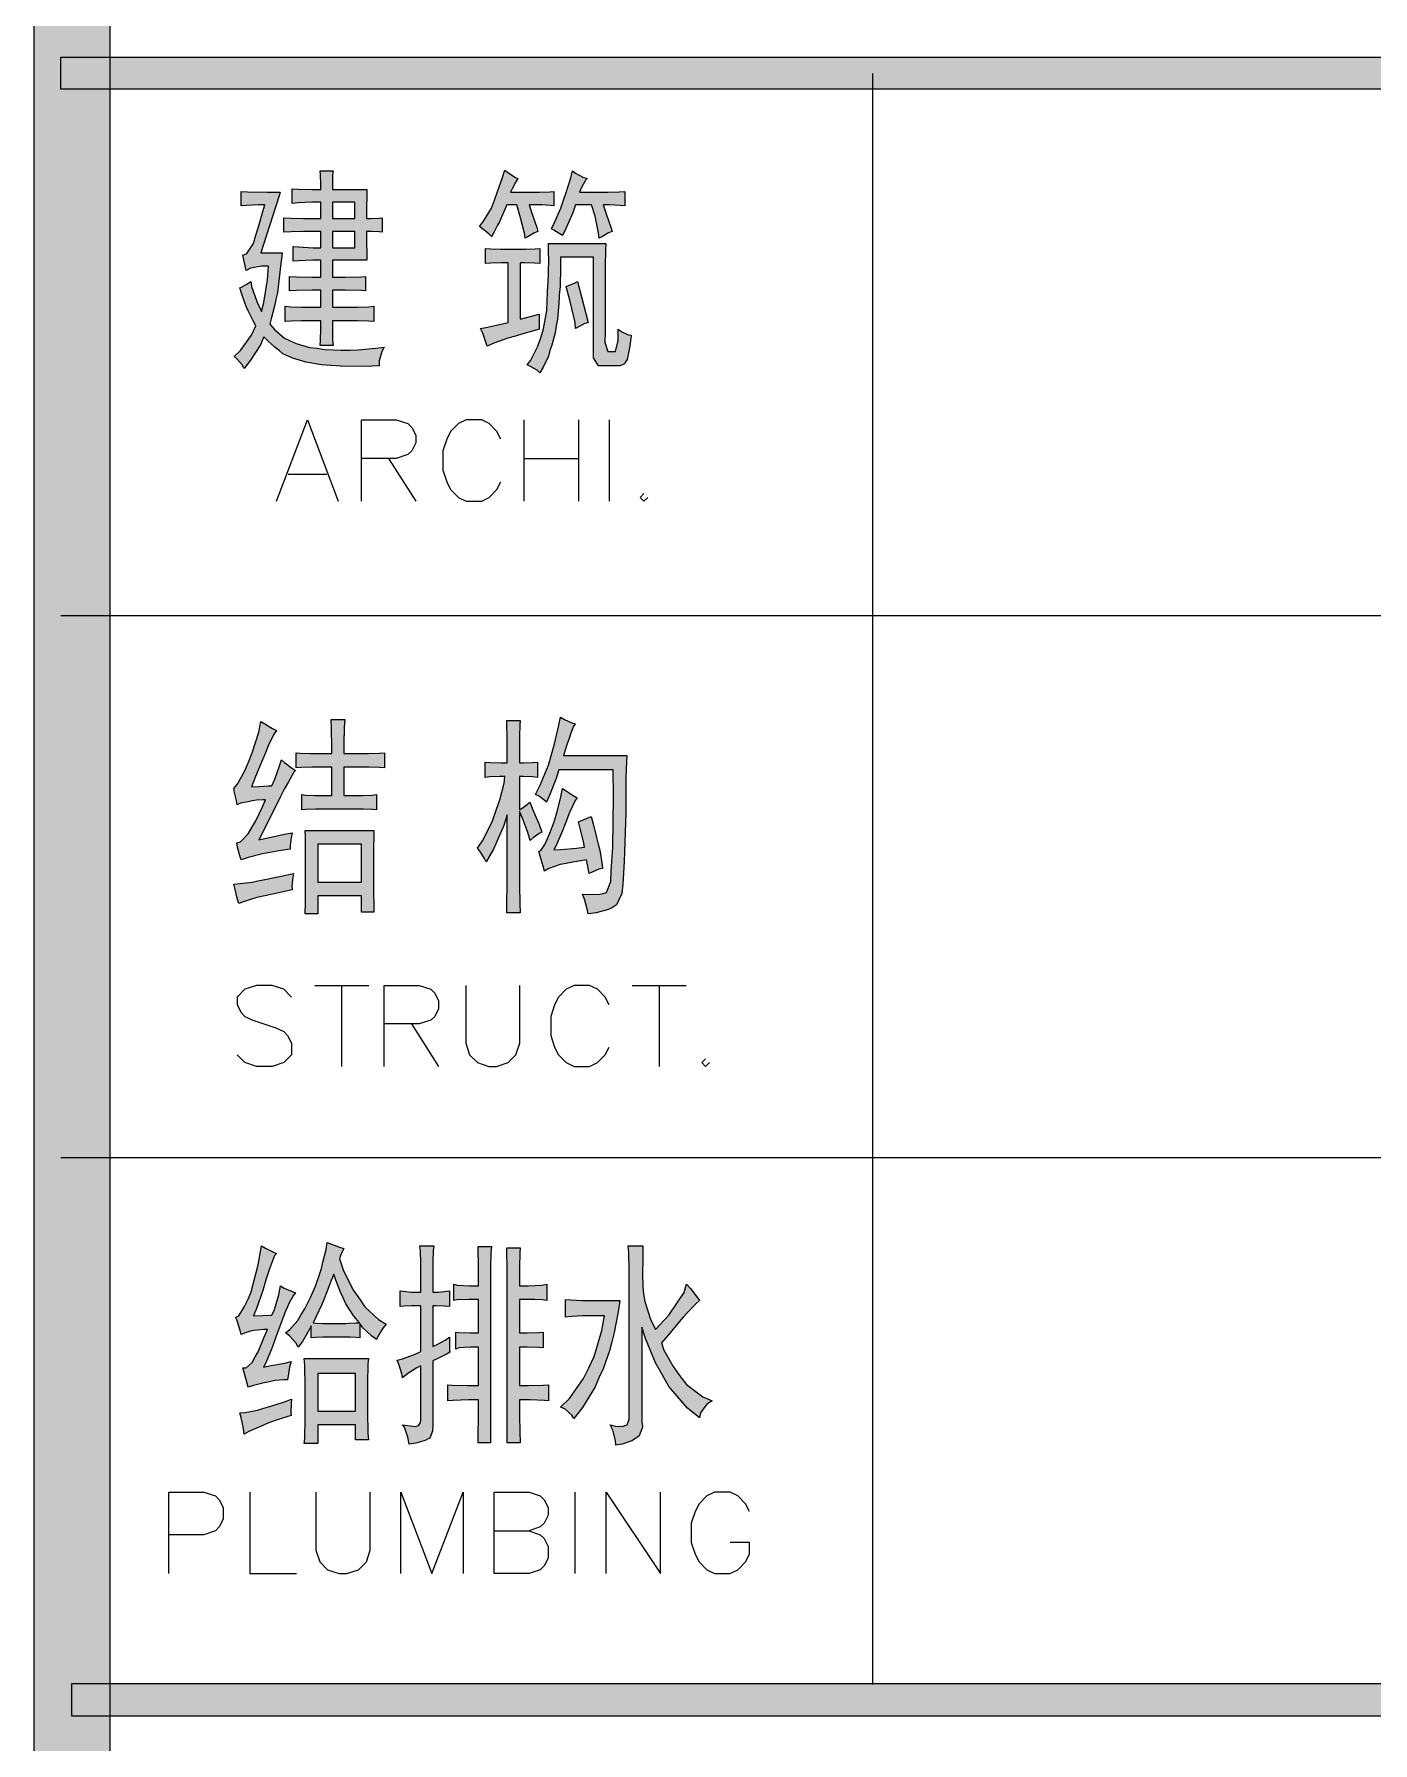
# Model space of a CAD drawing. Header units: millimetres. Extents: x -4415 to 173792, y -78716 to 47289.
# Drawn here: x 160225 to 163927, y 16447 to 21171 of the extents above; entities that cross this region are included whole.
import ezdxf

# ---------------------------------------------------------------- set-up
doc = ezdxf.new("R2010")
doc.units = ezdxf.units.MM

msp = doc.modelspace()

# ---------------------------------------------------------------- hatches: boundary and pattern name
h = msp.add_hatch(color=0)
h.dxf.hatch_style = 2
h.paths.add_polyline_path([(160434.1, -75715.9), (160224.8, -75715.9), (160224.8, 44288.1), (160434.1, 44288.1)])
h = msp.add_hatch(color=0)
h.dxf.hatch_style = 2
h.paths.add_polyline_path([(160298.9, 21019), (160298.9, 21108.1), (170791.2, 21108.1), (170791.2, 21019)])
h = msp.add_hatch(color=0)
h.paths.add_polyline_path([(161018.1, 20742), (161018.1, 20757), (161017, 20782.8), (161016, 20793.5), (161051.4, 20793.5), (161050.3, 20782.8), (161050.3, 20757), (161050.3, 20742), (161144.8, 20742), (161144.8, 20727), (161143.7, 20687.3), (161143.7, 20661.5), (161155.5, 20661.5), (161178.1, 20662.6), (161187.7, 20663.6), (161187.7, 20623.9), (161179.1, 20625), (161156.6, 20626.1), (161143.7, 20626.1), (161143.7, 20600.3), (161144.8, 20560.6), (161144.8, 20546.6), (161050.3, 20546.6), (161050.3, 20499.4), (161084.7, 20499.4), (161129.8, 20500.5), (161141.6, 20501.6), (161141.6, 20461.8), (161130.8, 20462.9), (161084.7, 20464), (161050.3, 20464), (161050.3, 20416.7), (161102.9, 20416.7), (161119, 20416.7), (161150.2, 20417.8), (161164.1, 20418.9), (161164.1, 20377), (161150.2, 20378.1), (161119, 20379.2), (161102.9, 20379.2), (161050.3, 20379.2), (161050.3, 20358.8), (161050.3, 20324.4), (161051.4, 20310.5), (161016, 20310.5), (161017, 20324.4), (161018.1, 20358.8), (161018.1, 20379.2), (160977.3, 20379.2), (160964.4, 20379.2), (160935.5, 20378.1), (160919.4, 20377), (160919.4, 20418.9), (160934.4, 20417.8), (160964.4, 20416.7), (160979.5, 20416.7), (161018.1, 20416.7), (161018.1, 20464), (160993.4, 20464), (160950.5, 20462.9), (160931.2, 20461.8), (160931.2, 20501.6), (160950.5, 20500.5), (160994.5, 20499.4), (161018.1, 20499.4), (161018.1, 20546.6), (160995.6, 20546.6), (160955.9, 20544.5), (160940.8, 20543.4), (160940.8, 20584.2), (160955.9, 20583.1), (160995.6, 20581), (161018.1, 20581), (161018.1, 20626.1), (160985.9, 20626.1), (160969.8, 20626.1), (160935.5, 20625), (160915.1, 20623.9), (160915.1, 20663.6), (160935.5, 20662.6), (160969.8, 20661.5), (160985.9, 20661.5), (161018.1, 20661.5), (161018.1, 20706.6), (160994.5, 20706.6), (160954.8, 20705.5), (160938.7, 20703.4), (160938.7, 20744.2), (160954.8, 20743.1), (160994.5, 20742)])
h.paths.add_polyline_path([(161111.5, 20581), (161111.5, 20626.1), (161050.3, 20626.1), (161050.3, 20581)])
h.paths.add_polyline_path([(161111.5, 20661.5), (161111.5, 20706.6), (161050.3, 20706.6), (161050.3, 20661.5)])
h = msp.add_hatch(color=0)
h.dxf.hatch_style = 2
h.paths.add_polyline_path([(161562.4, 20772.1), (161557, 20763.5), (161547.4, 20745.2), (161542, 20734.5), (161604.3, 20734.5), (161622.5, 20734.5), (161651.5, 20735.6), (161662.2, 20736.6), (161662.2, 20696.9), (161653.6, 20698), (161630, 20699.1), (161615, 20699.1), (161593.5, 20699.1), (161602.1, 20673.3), (161615, 20636.8), (161618.2, 20626.1), (161608.5, 20621.8), (161591.4, 20612.1), (161582.8, 20607.8), (161581.7, 20617.5), (161569.9, 20663.6), (161560.2, 20699.1), (161532.3, 20699.1), (161527, 20686.2), (161516.2, 20663.6), (161511.9, 20652.9), (161506.6, 20643.3), (161495.8, 20622.9), (161489.4, 20612.1), (161481.9, 20619.6), (161464.7, 20633.6), (161456.1, 20640), (161467.9, 20654), (161489.4, 20690.5), (161498, 20712), (161505.5, 20733.4), (161520.5, 20775.3), (161527, 20795.7), (161537.7, 20787.1), (161555.9, 20775.3)])
h = msp.add_hatch(color=0)
h.dxf.hatch_style = 2
h.paths.add_polyline_path([(161685.8, 20614.3), (161677.2, 20620.7), (161662.2, 20629.3), (161655.8, 20633.6), (161664.4, 20650.8), (161681.5, 20690.5), (161689.1, 20712), (161696.6, 20733.4), (161709.5, 20774.2), (161713.7, 20793.5), (161722.3, 20787.1), (161742.7, 20776.4), (161754.5, 20772.1), (161750.2, 20768.9), (161739.5, 20749.5), (161733.1, 20734.5), (161796.4, 20734.5), (161811.4, 20734.5), (161842.6, 20735.6), (161858.7, 20736.6), (161858.7, 20696.9), (161845.8, 20698), (161815.7, 20699.1), (161798.6, 20699.1), (161807.1, 20674.4), (161820, 20637.9), (161823.2, 20626.1), (161813.6, 20621.8), (161796.4, 20612.1), (161787.8, 20607.8), (161785.7, 20621.8), (161776, 20667.9), (161766.3, 20699.1), (161722.3, 20699.1), (161714.8, 20677.6), (161696.6, 20635.7)])
h = msp.add_hatch(color=0)
h.dxf.hatch_style = 2
h.paths.add_polyline_path([(160905.4, 20734.5), (160902.2, 20724.8), (160875.3, 20641.1), (160851.7, 20567), (160910.8, 20567), (160905.4, 20521.9), (160897.9, 20456.5), (160893.6, 20438.2), (160889.3, 20418.9), (160880.7, 20384.5), (160876.4, 20369.5), (160889.3, 20354.5), (160917.2, 20330.9), (160933.3, 20323.4), (160949.4, 20315.8), (160985.9, 20305.1), (161007.4, 20303), (161028.9, 20299.7), (161073.9, 20297.6), (161097.6, 20297.6), (161121.2, 20298.7), (161169.5, 20303), (161193.1, 20306.2), (161186.7, 20294.4), (161179.1, 20268.6), (161179.1, 20254.6), (161138.4, 20252.5), (161071.8, 20253.6), (161045, 20255.7), (161019.2, 20256.8), (160976.3, 20264.3), (160959.1, 20269.7), (160941.9, 20275), (160912.9, 20287.9), (160902.2, 20296.5), (160891.5, 20305.1), (160871.1, 20323.4), (160860.3, 20334.1), (160850.7, 20312.6), (160822.7, 20269.7), (160805.6, 20247.1), (160800.2, 20256.8), (160786.2, 20272.9), (160777.7, 20280.4), (160795.9, 20296.5), (160826, 20339.5), (160837.8, 20365.2), (160830.3, 20379.2), (160817.4, 20404.9), (160812, 20416.7), (160807.7, 20428.6), (160798.1, 20455.4), (160793.8, 20470.4), (160798.1, 20471.5), (160813.1, 20480.1), (160823.8, 20487.6), (160826, 20473.6), (160841, 20431.8), (160853.9, 20404.9), (160860.3, 20429.6), (160870, 20491.9), (160873.2, 20529.5), (160853.9, 20529.5), (160822.7, 20524.1), (160810.9, 20517.7), (160802.4, 20560.6), (160813.1, 20564.9), (160831.3, 20592.8), (160837.8, 20615.3), (160845.3, 20639), (160857.1, 20680.8), (160862.5, 20699.1), (160845.3, 20699.1), (160812, 20698), (160797, 20696.9), (160797, 20736.6), (160815.2, 20735.6), (160868.9, 20734.5)])
h = msp.add_hatch(color=0)
h.dxf.hatch_style = 2
h.paths.add_polyline_path([(161572, 20576.7), (161584.9, 20576.7), (161610.7, 20577.8), (161623.6, 20578.8), (161623.6, 20537), (161608.5, 20538.1), (161581.7, 20539.1), (161568.8, 20539.1), (161568.8, 20383.5), (161621.4, 20397.4), (161621.4, 20383.5), (161621.4, 20362), (161621.4, 20355.6), (161609.6, 20352.3), (161576.3, 20342.7), (161555.9, 20336.2), (161534.5, 20330.9), (161495.8, 20316.9), (161477.6, 20308.3), (161474.4, 20320.1), (161465.8, 20344.8), (161459.3, 20357.7), (161474.4, 20359.9), (161511.9, 20368.4), (161535.5, 20373.8), (161535.5, 20539.1), (161518.4, 20539.1), (161487.2, 20538.1), (161473.3, 20537), (161473.3, 20578.8), (161487.2, 20577.8), (161515.2, 20576.7), (161528, 20576.7)])
h = msp.add_hatch(color=0)
h.dxf.hatch_style = 2
h.paths.add_polyline_path([(161806.1, 20592.8), (161805, 20572.4), (161803.9, 20530.5), (161803.9, 20511.2), (161803.9, 20345.9), (161802.8, 20320.1), (161811.4, 20294.4), (161820, 20294.4), (161826.5, 20294.4), (161832.9, 20294.4), (161840.4, 20324.4), (161840.4, 20355.6), (161850.1, 20348), (161867.3, 20340.5), (161875.8, 20339.5), (161872.6, 20308.3), (161865.1, 20271.8), (161860.8, 20266.5), (161857.6, 20260), (161845.8, 20254.6), (161837.2, 20254.6), (161800.7, 20254.6), (161785.7, 20254.6), (161771.7, 20276.1), (161771.7, 20298.7), (161771.7, 20555.2), (161680.5, 20555.2), (161680.5, 20526.2), (161679.4, 20473.6), (161677.2, 20450), (161676.2, 20426.4), (161671.9, 20383.5), (161668.7, 20365.2), (161665.4, 20345.9), (161656.9, 20311.5), (161651.5, 20296.5), (161647.2, 20281.5), (161632.2, 20250.4), (161623.6, 20235.3), (161616.1, 20242.8), (161597.8, 20252.5), (161588.1, 20256.8), (161598.9, 20269.7), (161617.1, 20307.2), (161625.7, 20331.9), (161633.2, 20356.6), (161642.9, 20407.1), (161644, 20432.8), (161645, 20458.6), (161647.2, 20503.7), (161647.2, 20521.9), (161648.3, 20540.2), (161647.2, 20575.6), (161647.2, 20592.8)])
h = msp.add_hatch(color=0)
h.dxf.hatch_style = 2
h.paths.add_polyline_path([(161756.7, 20373.8), (161746, 20370.6), (161729.9, 20362), (161722.3, 20357.7), (161721.3, 20373.8), (161707.3, 20431.8), (161696.6, 20473.6), (161703, 20476.9), (161719.1, 20483.3), (161727.7, 20487.6)])
h = msp.add_hatch(color=0)
h.dxf.hatch_style = 2
h.paths.add_polyline_path([(161048.2, 19182.2), (161048.2, 19201.5), (161047.1, 19248.8), (161046, 19276.7), (161083.6, 19276.7), (161082.5, 19255.2), (161081.5, 19208), (161081.5, 19182.2), (161133, 19182.2), (161149.1, 19182.2), (161180.2, 19183.3), (161194.2, 19184.4), (161194.2, 19142.5), (161180.2, 19143.6), (161150.2, 19144.7), (161134.1, 19144.7), (161081.5, 19144.7), (161081.5, 19066.3), (161122.3, 19066.3), (161134.1, 19066.3), (161158.8, 19067.4), (161171.6, 19069.5), (161171.6, 19026.6), (161160.9, 19027.6), (161135.1, 19028.7), (161120.1, 19028.7), (161018.1, 19028.7), (161003.1, 19028.7), (160976.3, 19027.6), (160965.5, 19026.6), (160965.5, 19069.5), (160976.3, 19067.4), (161000.9, 19066.3), (161014.9, 19066.3), (161048.2, 19066.3), (161048.2, 19144.7), (161009.5, 19144.7), (160993.4, 19144.7), (160963.4, 19143.6), (160949.4, 19142.5), (160949.4, 19184.4), (160960.2, 19183.3), (160989.1, 19182.2), (161005.2, 19182.2)])
h = msp.add_hatch(color=0)
h.dxf.hatch_style = 2
h.paths.add_polyline_path([(161721.3, 19264.9), (161715.9, 19256.3), (161708.4, 19235.9), (161704.1, 19224.1), (161699.8, 19212.3), (161692.3, 19188.7), (161689.1, 19176.9), (161864, 19176.9), (161863, 19159.7), (161860.8, 19115.7), (161860.8, 19089.9), (161860.8, 19018), (161856.5, 18883.8), (161853.3, 18821.5), (161850.1, 18795.8), (161835.1, 18763.6), (161824.3, 18757.1), (161813.6, 18750.7), (161779.2, 18742.1), (161756.7, 18738.9), (161754.5, 18752.8), (161747, 18779.7), (161741.7, 18793.6), (161761, 18792.5), (161788.9, 18793.6), (161798.6, 18795.8), (161808.2, 18797.9), (161820, 18829), (161821.1, 18857), (161825.4, 18923.5), (161827.5, 19063.1), (161826.5, 19137.1), (161676.2, 19137.1), (161668.7, 19113.5), (161651.5, 19069.5), (161641.8, 19048), (161634.3, 19054.5), (161619.3, 19065.2), (161611.8, 19069.5), (161624.6, 19095.3), (161647.2, 19150), (161655.8, 19180.1), (161664.4, 19209.1), (161676.2, 19260.6), (161680.5, 19283.1), (161691.2, 19276.7), (161711.6, 19267)])
h = msp.add_hatch(color=0)
h.dxf.hatch_style = 2
h.paths.add_polyline_path([(160894.7, 19245.6), (160887.2, 19233.8), (160872.1, 19203.7), (160864.6, 19184.4), (160856, 19165), (160836.7, 19118.9), (160826, 19089.9), (160845.3, 19091), (160873.2, 19093.1), (160881.8, 19093.1), (160890.4, 19111.4), (160903.3, 19147.9), (160908.6, 19165), (160917.2, 19157.5), (160936.5, 19142.5), (160947.3, 19135), (160943, 19130.7), (160927.9, 19103.9), (160916.1, 19083.5), (160905.4, 19062), (160871.1, 18992.2), (160846.4, 18943.9), (160875.3, 18950.3), (160921.5, 18960), (160938.7, 18963.2), (160935.5, 18950.3), (160933.3, 18927.8), (160933.3, 18918.1), (160925.8, 18917.1), (160896.8, 18912.8), (160876.4, 18908.5), (160856, 18905.3), (160816.3, 18894.5), (160797, 18888.1), (160793.8, 18899.9), (160787.3, 18923.5), (160785.2, 18935.3), (160795.9, 18938.5), (160816.3, 18960), (160827, 18978.3), (160837.8, 18996.5), (160856, 19035.2), (160864.6, 19054.5), (160858.2, 19054.5), (160839.9, 19053.4), (160828.1, 19051.3), (160816.3, 19049.1), (160795.9, 19044.8), (160786.2, 19040.5), (160784.1, 19052.3), (160778.7, 19074.9), (160776.6, 19085.6), (160786.2, 19096.3), (160806.6, 19132.8), (160817.4, 19158.6), (160828.1, 19184.4), (160846.4, 19241.3), (160851.7, 19271.3), (160862.5, 19264.9), (160883.9, 19252)])
h = msp.add_hatch(color=0)
h.dxf.hatch_style = 2
h.paths.add_polyline_path([(161596.7, 18941.8), (161590.3, 18964.3), (161575.3, 19004), (161566.7, 19022.3), (161566.7, 18843), (161566.7, 18818.3), (161567.8, 18767.9), (161568.8, 18742.1), (161532.3, 18742.1), (161532.3, 18768.9), (161533.4, 18819.4), (161533.4, 18843), (161533.4, 19012.6), (161523.7, 18983.6), (161494.8, 18918.1), (161475.4, 18882.7), (161470.1, 18892.4), (161458.3, 18911.7), (161450.7, 18920.3), (161466.8, 18943.9), (161492.6, 18996.5), (161502.3, 19025.5), (161513, 19054.5), (161524.8, 19100.6), (161527, 19118.9), (161511.9, 19118.9), (161485.1, 19117.8), (161472.2, 19115.7), (161472.2, 19158.6), (161485.1, 19157.5), (161516.2, 19156.5), (161533.4, 19156.5), (161533.4, 19210.1), (161533.4, 19228.4), (161532.3, 19259.5), (161532.3, 19273.5), (161568.8, 19273.5), (161567.8, 19261.7), (161566.7, 19230.5), (161566.7, 19210.1), (161566.7, 19156.5), (161578.5, 19156.5), (161603.2, 19157.5), (161617.1, 19158.6), (161617.1, 19115.7), (161603.2, 19117.8), (161578.5, 19118.9), (161566.7, 19118.9), (161566.7, 19026.6), (161574.2, 19030.9), (161588.1, 19041.6), (161595.7, 19048), (161604.3, 19026.6), (161621.4, 18985.8), (161628.9, 18965.4), (161621.4, 18961.1), (161605.3, 18949.3)])
h = msp.add_hatch(color=0)
h.dxf.hatch_style = 2
h.paths.add_polyline_path([(161752.4, 18888.1), (161742.7, 18887), (161714.8, 18881.6), (161696.6, 18878.4), (161679.4, 18875.2), (161648.3, 18864.5), (161636.5, 18857), (161632.2, 18870.9), (161624.6, 18898.8), (161620.4, 18911.7), (161625.7, 18913.9), (161637.5, 18931), (161645, 18947.1), (161651.5, 18962.2), (161663.3, 18993.3), (161667.6, 19009.4), (161671.9, 19024.4), (161681.5, 19063.1), (161685.8, 19085.6), (161696.6, 19079.2), (161715.9, 19066.3), (161726.6, 19059.8), (161721.3, 19052.3), (161705.2, 19019.1), (161695.5, 18992.2), (161684.8, 18966.5), (161668.7, 18927.8), (161662.2, 18916), (161681.5, 18917.1), (161724.5, 18920.3), (161747, 18923.5), (161743.8, 18939.6), (161735.2, 18975), (161729.9, 18993.3), (161765.3, 19008.3), (161770.6, 18987.9), (161780.3, 18950.3), (161784.6, 18932.1), (161788.9, 18914.9), (161795.3, 18880.6), (161796.4, 18864.5), (161786.7, 18862.3), (161768.5, 18854.8), (161759.9, 18850.5), (161757.8, 18860.2), (161754.5, 18879.5)])
h = msp.add_hatch(color=0)
h.paths.add_polyline_path([(161164.1, 18969.7), (161164.1, 18954.6), (161163, 18920.3), (161163, 18902), (161163, 18821.5), (161163, 18799), (161164.1, 18760.3), (161164.1, 18744.2), (161129.8, 18744.2), (161129.8, 18789.3), (161009.5, 18789.3), (161009.5, 18738.9), (160974.1, 18738.9), (160975.2, 18770), (160975.2, 18809.7), (160975.2, 18819.4), (160975.2, 18906.3), (160975.2, 18920.3), (160975.2, 18952.5), (160974.1, 18969.7)])
h.paths.add_polyline_path([(161129.8, 18826.9), (161129.8, 18932.1), (161009.5, 18932.1), (161009.5, 18826.9)])
h = msp.add_hatch(color=0)
h.dxf.hatch_style = 2
h.paths.add_polyline_path([(160941.9, 18850.5), (160939.8, 18839.8), (160937.6, 18817.2), (160938.7, 18805.4), (160921.5, 18802.2), (160883.9, 18793.6), (160862.5, 18789.3), (160841, 18784), (160805.6, 18773.2), (160790.5, 18767.9), (160786.2, 18782.9), (160779.8, 18809.7), (160776.6, 18821.5), (160794.8, 18822.6), (160828.1, 18826.9), (160843.1, 18830.1), (160858.2, 18833.3), (160907.6, 18843)])
h = msp.add_hatch(color=0)
h.dxf.hatch_style = 2
h.paths.add_polyline_path([(160894.7, 17799.6), (160889.3, 17794.2), (160875.3, 17757.7), (160865.7, 17727.6), (160857.1, 17697.6), (160839.9, 17648.2), (160831.3, 17627.8), (160881.8, 17629.9), (160889.3, 17645), (160901.1, 17685.8), (160906.5, 17710.5), (160916.1, 17704), (160936.5, 17695.4), (160947.3, 17691.1), (160941.9, 17684.7), (160931.2, 17665.4), (160925.8, 17652.5), (160920.4, 17640.7), (160904.3, 17598.8), (160893.6, 17568.8), (160882.9, 17539.8), (160865.7, 17497.9), (160859.2, 17486.1), (160880.7, 17490.4), (160918.3, 17496.8), (160935.5, 17501.1), (160931.2, 17486.1), (160926.9, 17461.4), (160925.8, 17450.7), (160915.1, 17450.7), (160890.4, 17448.5), (160875.3, 17445.3), (160861.4, 17442.1), (160831.3, 17434.6), (160816.3, 17430.3), (160813.1, 17444.2), (160805.6, 17471.1), (160802.4, 17484), (160810.9, 17484), (160828.1, 17499), (160835.6, 17514), (160844.2, 17528), (160860.3, 17566.6), (160870, 17590.2), (160860.3, 17590.2), (160842.1, 17588.1), (160832.4, 17587), (160822.7, 17584.9), (160805.6, 17579.5), (160797, 17576.3), (160794.8, 17587), (160787.3, 17610.6), (160783, 17623.5), (160790.5, 17627.8), (160806.6, 17653.6), (160816.3, 17674), (160824.9, 17694.4), (160844.2, 17768.4), (160853.9, 17821), (160864.6, 17814.6), (160885, 17804.9)])
h = msp.add_hatch(color=0)
h.paths.add_polyline_path([(161081.5, 17813.5), (161078.2, 17808.1), (161071.8, 17794.2), (161069.7, 17785.6), (161080.4, 17752.3), (161108.3, 17697.6), (161124.4, 17675), (161139.4, 17652.5), (161177, 17617.1), (161198.5, 17604.2), (161189.9, 17594.5), (161177, 17574.1), (161171.6, 17562.3), (161157.7, 17572), (161134.1, 17594.5), (161125.5, 17606.3), (161125.5, 17566.6), (161115.8, 17567.7), (161098.6, 17568.8), (161090, 17568.8), (161034.2, 17568.8), (161023.5, 17568.8), (161002, 17567.7), (160991.3, 17566.6), (160991.3, 17599.9), (160984.8, 17587), (160966.6, 17557), (160954.8, 17540.8), (160948.3, 17552.7), (160931.2, 17572), (160920.4, 17580.6), (160932.2, 17590.2), (160953.7, 17614.9), (160963.4, 17631), (160973, 17647.1), (160989.1, 17678.3), (160995.6, 17693.3), (161003.1, 17709.4), (161013.8, 17741.6), (161019.2, 17758.8), (161023.5, 17775.9), (161032.1, 17811.4), (161035.3, 17830.7), (161047.1, 17825.3), (161069.7, 17817.8)])
h.paths.add_polyline_path([(161124.4, 17608.5), (161109.4, 17626.7), (161086.8, 17661.1), (161079.3, 17677.2), (161071.8, 17693.3), (161058.9, 17726.6), (161053.5, 17742.7), (161046, 17725.5), (161033.2, 17691.1), (161026.7, 17675), (161020.3, 17658.9), (161005.2, 17625.7), (160996.7, 17608.5), (161005.2, 17607.4), (161023.5, 17606.3), (161034.2, 17606.3), (161086.8, 17606.3), (161095.4, 17607.4), (161114.7, 17608.5)])
h = msp.add_hatch(color=0)
h.dxf.hatch_style = 2
h.paths.add_polyline_path([(161228.5, 17505.4), (161243.6, 17508.6), (161276.8, 17520.5), (161294, 17529), (161294, 17655.7), (161279, 17655.7), (161268.2, 17655.7), (161247.9, 17654.6), (161237.1, 17653.6), (161237.1, 17696.5), (161245.7, 17695.4), (161267.2, 17693.3), (161279, 17693.3), (161294, 17693.3), (161294, 17757.7), (161294, 17773.8), (161292.9, 17806), (161291.9, 17821), (161330.5, 17821), (161328.4, 17808.1), (161327.3, 17775.9), (161327.3, 17757.7), (161327.3, 17693.3), (161343.4, 17693.3), (161365.9, 17695.4), (161373.4, 17696.5), (161373.4, 17653.6), (161358.4, 17654.6), (161335.9, 17655.7), (161327.3, 17655.7), (161327.3, 17543), (161338, 17547.3), (161361.6, 17560.2), (161373.4, 17568.8), (161373.4, 17554.8), (161373.4, 17533.3), (161374.5, 17526.9), (161367, 17522.6), (161343.4, 17510.8), (161327.3, 17503.3), (161327.3, 17324), (161326.2, 17309), (161318.7, 17289.7), (161312.3, 17286.4), (161305.8, 17283.2), (161280.1, 17275.7), (161261.8, 17272.5), (161258.6, 17291.8), (161248.9, 17319.7), (161243.6, 17326.1), (161258.6, 17324), (161279, 17321.9), (161283.3, 17322.9), (161287.6, 17324), (161292.9, 17332.6), (161294, 17340.1), (161294, 17489.3), (161283.3, 17484), (161258.6, 17467.9), (161243.6, 17456), (161241.4, 17466.8), (161233.9, 17491.5)])
h = msp.add_hatch(color=0)
h.dxf.hatch_style = 2
h.paths.add_polyline_path([(161454, 17742.7), (161454, 17770.6), (161452.9, 17808.1), (161452.9, 17818.9), (161489.4, 17818.9), (161488.3, 17801.7), (161487.2, 17759.8), (161487.2, 17734.1), (161487.2, 17276.8), (161452.9, 17276.8), (161452.9, 17302.5), (161454, 17344.4), (161454, 17359.4), (161454, 17394.9), (161426.1, 17394.9), (161383.1, 17393.8), (161369.2, 17392.7), (161369.2, 17436.7), (161381, 17435.6), (161422.8, 17434.6), (161454, 17434.6), (161454, 17540.8), (161431.4, 17540.8), (161399.2, 17538.7), (161390.6, 17535.5), (161390.6, 17582.7), (161398.1, 17581.6), (161430.3, 17580.6), (161454, 17580.6), (161454, 17672.9), (161428.2, 17672.9), (161393.8, 17671.8), (161385.3, 17669.7), (161385.3, 17714.8), (161394.9, 17712.6), (161429.3, 17710.5), (161454, 17710.5)])
h = msp.add_hatch(color=0)
h.dxf.hatch_style = 2
h.paths.add_polyline_path([(161568.8, 17815.7), (161567.8, 17800.6), (161566.7, 17762), (161566.7, 17738.4), (161566.7, 17710.5), (161591.4, 17710.5), (161628.9, 17712.6), (161642.9, 17714.8), (161642.9, 17669.7), (161630, 17671.8), (161609.6, 17672.9), (161602.1, 17672.9), (161566.7, 17672.9), (161566.7, 17580.6), (161588.1, 17580.6), (161621.4, 17581.6), (161632.2, 17582.7), (161632.2, 17538.7), (161621.4, 17539.8), (161588.1, 17540.8), (161566.7, 17540.8), (161566.7, 17434.6), (161592.4, 17434.6), (161632.2, 17435.6), (161647.2, 17436.7), (161647.2, 17392.7), (161636.5, 17393.8), (161596.7, 17394.9), (161566.7, 17394.9), (161566.7, 17359.4), (161566.7, 17349.8), (161567.8, 17309), (161568.8, 17276.8), (161533.4, 17276.8), (161533.4, 17738.4), (161533.4, 17764.1), (161532.3, 17802.8), (161532.3, 17815.7)])
h = msp.add_hatch(color=0)
h.dxf.hatch_style = 2
h.paths.add_polyline_path([(161908.1, 17821), (161908.1, 17802.8), (161908.1, 17771.7), (161907, 17757.7), (161907, 17742.7), (161908.1, 17708.3), (161910.2, 17687.9), (161913.4, 17667.5), (161929.5, 17618.1), (161943.5, 17590.2), (161980, 17629.9), (162022.9, 17692.2), (162029.4, 17714.8), (162040.1, 17702.9), (162057.3, 17680.4), (162064.8, 17669.7), (162054, 17660), (162031.5, 17636.4), (162019.7, 17623.5), (162009, 17610.6), (161978.9, 17575.2), (161959.6, 17552.7), (161966, 17532.3), (161991.8, 17487.2), (162010, 17462.5), (162029.4, 17437.8), (162074.4, 17403.4), (162100.2, 17392.7), (162085.2, 17383), (162068, 17359.4), (162064.8, 17345.5), (162031.5, 17372.3), (161980, 17432.4), (161961.7, 17465.7), (161943.5, 17497.9), (161915.6, 17564.5), (161905.9, 17596.7), (161905.9, 17335.8), (161907, 17319.7), (161898.4, 17296.1), (161887.7, 17288.6), (161878, 17282.1), (161851.2, 17272.5), (161834, 17270.3), (161832.9, 17283.2), (161825.4, 17311.1), (161817.9, 17326.1), (161831.8, 17322.9), (161852.2, 17321.9), (161858.7, 17324), (161865.1, 17326.1), (161870.5, 17342.3), (161870.5, 17355.1), (161870.5, 17726.6), (161870.5, 17756.6), (161869.4, 17802.8), (161867.3, 17821)])
h = msp.add_hatch(color=0)
h.dxf.hatch_style = 2
h.paths.add_polyline_path([(161844.7, 17669.7), (161840.4, 17638.5), (161828.6, 17581.6), (161822.2, 17555.9), (161815.7, 17531.2), (161798.6, 17480.7), (161786.7, 17456), (161776, 17431.4), (161741.7, 17374.5), (161717, 17343.3), (161711.6, 17353), (161692.3, 17370.2), (161680.5, 17375.5), (161705.2, 17399.1), (161743.8, 17453.9), (161758.8, 17484), (161773.9, 17515.1), (161795.3, 17587), (161801.8, 17627.8), (161754.5, 17627.8), (161741.7, 17627.8), (161711.6, 17625.7), (161694.4, 17623.5), (161694.4, 17672.9), (161710.5, 17671.8), (161739.5, 17669.7), (161752.4, 17669.7)])
h = msp.add_hatch(color=0)
h.paths.add_polyline_path([(161113.7, 17284.3), (161113.7, 17326.1), (161009.5, 17326.1), (161009.5, 17274.6), (160972, 17274.6), (160973, 17288.6), (160974.1, 17345.5), (160974.1, 17387.3), (160974.1, 17430.3), (160973, 17491.5), (160972, 17509.7), (161149.1, 17509.7), (161148, 17494.7), (161146.9, 17441), (161146.9, 17401.3), (161146.9, 17362.6), (161148, 17303.6), (161149.1, 17284.3)])
h.paths.add_polyline_path([(161113.7, 17363.7), (161113.7, 17467.9), (161009.5, 17467.9), (161009.5, 17363.7)])
h = msp.add_hatch(color=0)
h.dxf.hatch_style = 2
h.paths.add_polyline_path([(160793.8, 17359.4), (160808.8, 17360.5), (160842.1, 17366.9), (160860.3, 17372.3), (160879.6, 17377.7), (160917.2, 17389.5), (160936.5, 17397), (160935.5, 17385.2), (160934.4, 17362.6), (160935.5, 17351.9), (160923.7, 17348.7), (160891.5, 17338), (160871.1, 17330.4), (160850.7, 17321.9), (160818.5, 17307.9), (160805.6, 17300.4), (160803.4, 17316.5), (160797, 17346.5)])
h = msp.add_hatch(color=0)
h.dxf.hatch_style = 2
h.paths.add_polyline_path([(160328.9, 16521), (160328.9, 16611.2), (170791.2, 16611.2), (170791.2, 16521)])

# ---------------------------------------------------------------- linework, layer by layer
at = {"color": 0, "lineweight": 0}
for points in [[(160434.1, -75715.9), (160224.8, -75715.9), (160224.8, 44288.1), (160434.1, 44288.1)], [(160298.9, 21019), (160298.9, 21108.1), (170791.2, 21108.1), (170791.2, 21019)], [(161018.1, 20742), (161018.1, 20757), (161017, 20782.8), (161016, 20793.5), (161051.4, 20793.5), (161050.3, 20782.8), (161050.3, 20757), (161050.3, 20742), (161144.8, 20742), (161144.8, 20727), (161143.7, 20687.3), (161143.7, 20661.5), (161155.5, 20661.5), (161178.1, 20662.6), (161187.7, 20663.6), (161187.7, 20623.9), (161179.1, 20625), (161156.6, 20626.1), (161143.7, 20626.1), (161143.7, 20600.3), (161144.8, 20560.6), (161144.8, 20546.6), (161050.3, 20546.6), (161050.3, 20499.4), (161084.7, 20499.4), (161129.8, 20500.5), (161141.6, 20501.6), (161141.6, 20461.8), (161130.8, 20462.9), (161084.7, 20464), (161050.3, 20464), (161050.3, 20416.7), (161102.9, 20416.7), (161119, 20416.7), (161150.2, 20417.8), (161164.1, 20418.9), (161164.1, 20377), (161150.2, 20378.1), (161119, 20379.2), (161102.9, 20379.2), (161050.3, 20379.2), (161050.3, 20358.8), (161050.3, 20324.4), (161051.4, 20310.5), (161016, 20310.5), (161017, 20324.4), (161018.1, 20358.8), (161018.1, 20379.2), (160977.3, 20379.2), (160964.4, 20379.2), (160935.5, 20378.1), (160919.4, 20377), (160919.4, 20418.9), (160934.4, 20417.8), (160964.4, 20416.7), (160979.5, 20416.7), (161018.1, 20416.7), (161018.1, 20464), (160993.4, 20464), (160950.5, 20462.9), (160931.2, 20461.8), (160931.2, 20501.6), (160950.5, 20500.5), (160994.5, 20499.4), (161018.1, 20499.4), (161018.1, 20546.6), (160995.6, 20546.6), (160955.9, 20544.5), (160940.8, 20543.4), (160940.8, 20584.2), (160955.9, 20583.1), (160995.6, 20581), (161018.1, 20581), (161018.1, 20626.1), (160985.9, 20626.1), (160969.8, 20626.1), (160935.5, 20625), (160915.1, 20623.9), (160915.1, 20663.6), (160935.5, 20662.6), (160969.8, 20661.5), (160985.9, 20661.5), (161018.1, 20661.5), (161018.1, 20706.6), (160994.5, 20706.6), (160954.8, 20705.5), (160938.7, 20703.4), (160938.7, 20744.2), (160954.8, 20743.1), (160994.5, 20742)], [(161562.4, 20772.1), (161557, 20763.5), (161547.4, 20745.2), (161542, 20734.5), (161604.3, 20734.5), (161622.5, 20734.5), (161651.5, 20735.6), (161662.2, 20736.6), (161662.2, 20696.9), (161653.6, 20698), (161630, 20699.1), (161615, 20699.1), (161593.5, 20699.1), (161602.1, 20673.3), (161615, 20636.8), (161618.2, 20626.1), (161608.5, 20621.8), (161591.4, 20612.1), (161582.8, 20607.8), (161581.7, 20617.5), (161569.9, 20663.6), (161560.2, 20699.1), (161532.3, 20699.1), (161527, 20686.2), (161516.2, 20663.6), (161511.9, 20652.9), (161506.6, 20643.3), (161495.8, 20622.9), (161489.4, 20612.1), (161481.9, 20619.6), (161464.7, 20633.6), (161456.1, 20640), (161467.9, 20654), (161489.4, 20690.5), (161498, 20712), (161505.5, 20733.4), (161520.5, 20775.3), (161527, 20795.7), (161537.7, 20787.1), (161555.9, 20775.3)], [(161685.8, 20614.3), (161677.2, 20620.7), (161662.2, 20629.3), (161655.8, 20633.6), (161664.4, 20650.8), (161681.5, 20690.5), (161689.1, 20712), (161696.6, 20733.4), (161709.5, 20774.2), (161713.7, 20793.5), (161722.3, 20787.1), (161742.7, 20776.4), (161754.5, 20772.1), (161750.2, 20768.9), (161739.5, 20749.5), (161733.1, 20734.5), (161796.4, 20734.5), (161811.4, 20734.5), (161842.6, 20735.6), (161858.7, 20736.6), (161858.7, 20696.9), (161845.8, 20698), (161815.7, 20699.1), (161798.6, 20699.1), (161807.1, 20674.4), (161820, 20637.9), (161823.2, 20626.1), (161813.6, 20621.8), (161796.4, 20612.1), (161787.8, 20607.8), (161785.7, 20621.8), (161776, 20667.9), (161766.3, 20699.1), (161722.3, 20699.1), (161714.8, 20677.6), (161696.6, 20635.7)], [(160905.4, 20734.5), (160902.2, 20724.8), (160875.3, 20641.1), (160851.7, 20567), (160910.8, 20567), (160905.4, 20521.9), (160897.9, 20456.5), (160893.6, 20438.2), (160889.3, 20418.9), (160880.7, 20384.5), (160876.4, 20369.5), (160889.3, 20354.5), (160917.2, 20330.9), (160933.3, 20323.4), (160949.4, 20315.8), (160985.9, 20305.1), (161007.4, 20303), (161028.9, 20299.7), (161073.9, 20297.6), (161097.6, 20297.6), (161121.2, 20298.7), (161169.5, 20303), (161193.1, 20306.2), (161186.7, 20294.4), (161179.1, 20268.6), (161179.1, 20254.6), (161138.4, 20252.5), (161071.8, 20253.6), (161045, 20255.7), (161019.2, 20256.8), (160976.3, 20264.3), (160959.1, 20269.7), (160941.9, 20275), (160912.9, 20287.9), (160902.2, 20296.5), (160891.5, 20305.1), (160871.1, 20323.4), (160860.3, 20334.1), (160850.7, 20312.6), (160822.7, 20269.7), (160805.6, 20247.1), (160800.2, 20256.8), (160786.2, 20272.9), (160777.7, 20280.4), (160795.9, 20296.5), (160826, 20339.5), (160837.8, 20365.2), (160830.3, 20379.2), (160817.4, 20404.9), (160812, 20416.7), (160807.7, 20428.6), (160798.1, 20455.4), (160793.8, 20470.4), (160798.1, 20471.5), (160813.1, 20480.1), (160823.8, 20487.6), (160826, 20473.6), (160841, 20431.8), (160853.9, 20404.9), (160860.3, 20429.6), (160870, 20491.9), (160873.2, 20529.5), (160853.9, 20529.5), (160822.7, 20524.1), (160810.9, 20517.7), (160802.4, 20560.6), (160813.1, 20564.9), (160831.3, 20592.8), (160837.8, 20615.3), (160845.3, 20639), (160857.1, 20680.8), (160862.5, 20699.1), (160845.3, 20699.1), (160812, 20698), (160797, 20696.9), (160797, 20736.6), (160815.2, 20735.6), (160868.9, 20734.5)], [(161111.5, 20661.5), (161111.5, 20706.6), (161050.3, 20706.6), (161050.3, 20661.5)], [(161111.5, 20581), (161111.5, 20626.1), (161050.3, 20626.1), (161050.3, 20581)], [(161572, 20576.7), (161584.9, 20576.7), (161610.7, 20577.8), (161623.6, 20578.8), (161623.6, 20537), (161608.5, 20538.1), (161581.7, 20539.1), (161568.8, 20539.1), (161568.8, 20383.5), (161621.4, 20397.4), (161621.4, 20383.5), (161621.4, 20362), (161621.4, 20355.6), (161609.6, 20352.3), (161576.3, 20342.7), (161555.9, 20336.2), (161534.5, 20330.9), (161495.8, 20316.9), (161477.6, 20308.3), (161474.4, 20320.1), (161465.8, 20344.8), (161459.3, 20357.7), (161474.4, 20359.9), (161511.9, 20368.4), (161535.5, 20373.8), (161535.5, 20539.1), (161518.4, 20539.1), (161487.2, 20538.1), (161473.3, 20537), (161473.3, 20578.8), (161487.2, 20577.8), (161515.2, 20576.7), (161528, 20576.7)], [(161806.1, 20592.8), (161805, 20572.4), (161803.9, 20530.5), (161803.9, 20511.2), (161803.9, 20345.9), (161802.8, 20320.1), (161811.4, 20294.4), (161820, 20294.4), (161826.5, 20294.4), (161832.9, 20294.4), (161840.4, 20324.4), (161840.4, 20355.6), (161850.1, 20348), (161867.3, 20340.5), (161875.8, 20339.5), (161872.6, 20308.3), (161865.1, 20271.8), (161860.8, 20266.5), (161857.6, 20260), (161845.8, 20254.6), (161837.2, 20254.6), (161800.7, 20254.6), (161785.7, 20254.6), (161771.7, 20276.1), (161771.7, 20298.7), (161771.7, 20555.2), (161680.5, 20555.2), (161680.5, 20526.2), (161679.4, 20473.6), (161677.2, 20450), (161676.2, 20426.4), (161671.9, 20383.5), (161668.7, 20365.2), (161665.4, 20345.9), (161656.9, 20311.5), (161651.5, 20296.5), (161647.2, 20281.5), (161632.2, 20250.4), (161623.6, 20235.3), (161616.1, 20242.8), (161597.8, 20252.5), (161588.1, 20256.8), (161598.9, 20269.7), (161617.1, 20307.2), (161625.7, 20331.9), (161633.2, 20356.6), (161642.9, 20407.1), (161644, 20432.8), (161645, 20458.6), (161647.2, 20503.7), (161647.2, 20521.9), (161648.3, 20540.2), (161647.2, 20575.6), (161647.2, 20592.8)], [(161756.7, 20373.8), (161746, 20370.6), (161729.9, 20362), (161722.3, 20357.7), (161721.3, 20373.8), (161707.3, 20431.8), (161696.6, 20473.6), (161703, 20476.9), (161719.1, 20483.3), (161727.7, 20487.6)], [(161048.2, 19182.2), (161048.2, 19201.5), (161047.1, 19248.8), (161046, 19276.7), (161083.6, 19276.7), (161082.5, 19255.2), (161081.5, 19208), (161081.5, 19182.2), (161133, 19182.2), (161149.1, 19182.2), (161180.2, 19183.3), (161194.2, 19184.4), (161194.2, 19142.5), (161180.2, 19143.6), (161150.2, 19144.7), (161134.1, 19144.7), (161081.5, 19144.7), (161081.5, 19066.3), (161122.3, 19066.3), (161134.1, 19066.3), (161158.8, 19067.4), (161171.6, 19069.5), (161171.6, 19026.6), (161160.9, 19027.6), (161135.1, 19028.7), (161120.1, 19028.7), (161018.1, 19028.7), (161003.1, 19028.7), (160976.3, 19027.6), (160965.5, 19026.6), (160965.5, 19069.5), (160976.3, 19067.4), (161000.9, 19066.3), (161014.9, 19066.3), (161048.2, 19066.3), (161048.2, 19144.7), (161009.5, 19144.7), (160993.4, 19144.7), (160963.4, 19143.6), (160949.4, 19142.5), (160949.4, 19184.4), (160960.2, 19183.3), (160989.1, 19182.2), (161005.2, 19182.2)], [(161721.3, 19264.9), (161715.9, 19256.3), (161708.4, 19235.9), (161704.1, 19224.1), (161699.8, 19212.3), (161692.3, 19188.7), (161689.1, 19176.9), (161864, 19176.9), (161863, 19159.7), (161860.8, 19115.7), (161860.8, 19089.9), (161860.8, 19018), (161856.5, 18883.8), (161853.3, 18821.5), (161850.1, 18795.8), (161835.1, 18763.6), (161824.3, 18757.1), (161813.6, 18750.7), (161779.2, 18742.1), (161756.7, 18738.9), (161754.5, 18752.8), (161747, 18779.7), (161741.7, 18793.6), (161761, 18792.5), (161788.9, 18793.6), (161798.6, 18795.8), (161808.2, 18797.9), (161820, 18829), (161821.1, 18857), (161825.4, 18923.5), (161827.5, 19063.1), (161826.5, 19137.1), (161676.2, 19137.1), (161668.7, 19113.5), (161651.5, 19069.5), (161641.8, 19048), (161634.3, 19054.5), (161619.3, 19065.2), (161611.8, 19069.5), (161624.6, 19095.3), (161647.2, 19150), (161655.8, 19180.1), (161664.4, 19209.1), (161676.2, 19260.6), (161680.5, 19283.1), (161691.2, 19276.7), (161711.6, 19267)], [(160894.7, 19245.6), (160887.2, 19233.8), (160872.1, 19203.7), (160864.6, 19184.4), (160856, 19165), (160836.7, 19118.9), (160826, 19089.9), (160845.3, 19091), (160873.2, 19093.1), (160881.8, 19093.1), (160890.4, 19111.4), (160903.3, 19147.9), (160908.6, 19165), (160917.2, 19157.5), (160936.5, 19142.5), (160947.3, 19135), (160943, 19130.7), (160927.9, 19103.9), (160916.1, 19083.5), (160905.4, 19062), (160871.1, 18992.2), (160846.4, 18943.9), (160875.3, 18950.3), (160921.5, 18960), (160938.7, 18963.2), (160935.5, 18950.3), (160933.3, 18927.8), (160933.3, 18918.1), (160925.8, 18917.1), (160896.8, 18912.8), (160876.4, 18908.5), (160856, 18905.3), (160816.3, 18894.5), (160797, 18888.1), (160793.8, 18899.9), (160787.3, 18923.5), (160785.2, 18935.3), (160795.9, 18938.5), (160816.3, 18960), (160827, 18978.3), (160837.8, 18996.5), (160856, 19035.2), (160864.6, 19054.5), (160858.2, 19054.5), (160839.9, 19053.4), (160828.1, 19051.3), (160816.3, 19049.1), (160795.9, 19044.8), (160786.2, 19040.5), (160784.1, 19052.3), (160778.7, 19074.9), (160776.6, 19085.6), (160786.2, 19096.3), (160806.6, 19132.8), (160817.4, 19158.6), (160828.1, 19184.4), (160846.4, 19241.3), (160851.7, 19271.3), (160862.5, 19264.9), (160883.9, 19252)], [(161596.7, 18941.8), (161590.3, 18964.3), (161575.3, 19004), (161566.7, 19022.3), (161566.7, 18843), (161566.7, 18818.3), (161567.8, 18767.9), (161568.8, 18742.1), (161532.3, 18742.1), (161532.3, 18768.9), (161533.4, 18819.4), (161533.4, 18843), (161533.4, 19012.6), (161523.7, 18983.6), (161494.8, 18918.1), (161475.4, 18882.7), (161470.1, 18892.4), (161458.3, 18911.7), (161450.7, 18920.3), (161466.8, 18943.9), (161492.6, 18996.5), (161502.3, 19025.5), (161513, 19054.5), (161524.8, 19100.6), (161527, 19118.9), (161511.9, 19118.9), (161485.1, 19117.8), (161472.2, 19115.7), (161472.2, 19158.6), (161485.1, 19157.5), (161516.2, 19156.5), (161533.4, 19156.5), (161533.4, 19210.1), (161533.4, 19228.4), (161532.3, 19259.5), (161532.3, 19273.5), (161568.8, 19273.5), (161567.8, 19261.7), (161566.7, 19230.5), (161566.7, 19210.1), (161566.7, 19156.5), (161578.5, 19156.5), (161603.2, 19157.5), (161617.1, 19158.6), (161617.1, 19115.7), (161603.2, 19117.8), (161578.5, 19118.9), (161566.7, 19118.9), (161566.7, 19026.6), (161574.2, 19030.9), (161588.1, 19041.6), (161595.7, 19048), (161604.3, 19026.6), (161621.4, 18985.8), (161628.9, 18965.4), (161621.4, 18961.1), (161605.3, 18949.3)], [(161752.4, 18888.1), (161742.7, 18887), (161714.8, 18881.6), (161696.6, 18878.4), (161679.4, 18875.2), (161648.3, 18864.5), (161636.5, 18857), (161632.2, 18870.9), (161624.6, 18898.8), (161620.4, 18911.7), (161625.7, 18913.9), (161637.5, 18931), (161645, 18947.1), (161651.5, 18962.2), (161663.3, 18993.3), (161667.6, 19009.4), (161671.9, 19024.4), (161681.5, 19063.1), (161685.8, 19085.6), (161696.6, 19079.2), (161715.9, 19066.3), (161726.6, 19059.8), (161721.3, 19052.3), (161705.2, 19019.1), (161695.5, 18992.2), (161684.8, 18966.5), (161668.7, 18927.8), (161662.2, 18916), (161681.5, 18917.1), (161724.5, 18920.3), (161747, 18923.5), (161743.8, 18939.6), (161735.2, 18975), (161729.9, 18993.3), (161765.3, 19008.3), (161770.6, 18987.9), (161780.3, 18950.3), (161784.6, 18932.1), (161788.9, 18914.9), (161795.3, 18880.6), (161796.4, 18864.5), (161786.7, 18862.3), (161768.5, 18854.8), (161759.9, 18850.5), (161757.8, 18860.2), (161754.5, 18879.5)], [(161164.1, 18969.7), (161164.1, 18954.6), (161163, 18920.3), (161163, 18902), (161163, 18821.5), (161163, 18799), (161164.1, 18760.3), (161164.1, 18744.2), (161129.8, 18744.2), (161129.8, 18789.3), (161009.5, 18789.3), (161009.5, 18738.9), (160974.1, 18738.9), (160975.2, 18770), (160975.2, 18809.7), (160975.2, 18819.4), (160975.2, 18906.3), (160975.2, 18920.3), (160975.2, 18952.5), (160974.1, 18969.7)], [(161129.8, 18826.9), (161129.8, 18932.1), (161009.5, 18932.1), (161009.5, 18826.9)], [(160941.9, 18850.5), (160939.8, 18839.8), (160937.6, 18817.2), (160938.7, 18805.4), (160921.5, 18802.2), (160883.9, 18793.6), (160862.5, 18789.3), (160841, 18784), (160805.6, 18773.2), (160790.5, 18767.9), (160786.2, 18782.9), (160779.8, 18809.7), (160776.6, 18821.5), (160794.8, 18822.6), (160828.1, 18826.9), (160843.1, 18830.1), (160858.2, 18833.3), (160907.6, 18843)], [(160894.7, 17799.6), (160889.3, 17794.2), (160875.3, 17757.7), (160865.7, 17727.6), (160857.1, 17697.6), (160839.9, 17648.2), (160831.3, 17627.8), (160881.8, 17629.9), (160889.3, 17645), (160901.1, 17685.8), (160906.5, 17710.5), (160916.1, 17704), (160936.5, 17695.4), (160947.3, 17691.1), (160941.9, 17684.7), (160931.2, 17665.4), (160925.8, 17652.5), (160920.4, 17640.7), (160904.3, 17598.8), (160893.6, 17568.8), (160882.9, 17539.8), (160865.7, 17497.9), (160859.2, 17486.1), (160880.7, 17490.4), (160918.3, 17496.8), (160935.5, 17501.1), (160931.2, 17486.1), (160926.9, 17461.4), (160925.8, 17450.7), (160915.1, 17450.7), (160890.4, 17448.5), (160875.3, 17445.3), (160861.4, 17442.1), (160831.3, 17434.6), (160816.3, 17430.3), (160813.1, 17444.2), (160805.6, 17471.1), (160802.4, 17484), (160810.9, 17484), (160828.1, 17499), (160835.6, 17514), (160844.2, 17528), (160860.3, 17566.6), (160870, 17590.2), (160860.3, 17590.2), (160842.1, 17588.1), (160832.4, 17587), (160822.7, 17584.9), (160805.6, 17579.5), (160797, 17576.3), (160794.8, 17587), (160787.3, 17610.6), (160783, 17623.5), (160790.5, 17627.8), (160806.6, 17653.6), (160816.3, 17674), (160824.9, 17694.4), (160844.2, 17768.4), (160853.9, 17821), (160864.6, 17814.6), (160885, 17804.9)], [(161081.5, 17813.5), (161078.2, 17808.1), (161071.8, 17794.2), (161069.7, 17785.6), (161080.4, 17752.3), (161108.3, 17697.6), (161124.4, 17675), (161139.4, 17652.5), (161177, 17617.1), (161198.5, 17604.2), (161189.9, 17594.5), (161177, 17574.1), (161171.6, 17562.3), (161157.7, 17572), (161134.1, 17594.5), (161125.5, 17606.3), (161125.5, 17566.6), (161115.8, 17567.7), (161098.6, 17568.8), (161090, 17568.8), (161034.2, 17568.8), (161023.5, 17568.8), (161002, 17567.7), (160991.3, 17566.6), (160991.3, 17599.9), (160984.8, 17587), (160966.6, 17557), (160954.8, 17540.8), (160948.3, 17552.7), (160931.2, 17572), (160920.4, 17580.6), (160932.2, 17590.2), (160953.7, 17614.9), (160963.4, 17631), (160973, 17647.1), (160989.1, 17678.3), (160995.6, 17693.3), (161003.1, 17709.4), (161013.8, 17741.6), (161019.2, 17758.8), (161023.5, 17775.9), (161032.1, 17811.4), (161035.3, 17830.7), (161047.1, 17825.3), (161069.7, 17817.8)], [(161228.5, 17505.4), (161243.6, 17508.6), (161276.8, 17520.5), (161294, 17529), (161294, 17655.7), (161279, 17655.7), (161268.2, 17655.7), (161247.9, 17654.6), (161237.1, 17653.6), (161237.1, 17696.5), (161245.7, 17695.4), (161267.2, 17693.3), (161279, 17693.3), (161294, 17693.3), (161294, 17757.7), (161294, 17773.8), (161292.9, 17806), (161291.9, 17821), (161330.5, 17821), (161328.4, 17808.1), (161327.3, 17775.9), (161327.3, 17757.7), (161327.3, 17693.3), (161343.4, 17693.3), (161365.9, 17695.4), (161373.4, 17696.5), (161373.4, 17653.6), (161358.4, 17654.6), (161335.9, 17655.7), (161327.3, 17655.7), (161327.3, 17543), (161338, 17547.3), (161361.6, 17560.2), (161373.4, 17568.8), (161373.4, 17554.8), (161373.4, 17533.3), (161374.5, 17526.9), (161367, 17522.6), (161343.4, 17510.8), (161327.3, 17503.3), (161327.3, 17324), (161326.2, 17309), (161318.7, 17289.7), (161312.3, 17286.4), (161305.8, 17283.2), (161280.1, 17275.7), (161261.8, 17272.5), (161258.6, 17291.8), (161248.9, 17319.7), (161243.6, 17326.1), (161258.6, 17324), (161279, 17321.9), (161283.3, 17322.9), (161287.6, 17324), (161292.9, 17332.6), (161294, 17340.1), (161294, 17489.3), (161283.3, 17484), (161258.6, 17467.9), (161243.6, 17456), (161241.4, 17466.8), (161233.9, 17491.5)], [(161454, 17742.7), (161454, 17770.6), (161452.9, 17808.1), (161452.9, 17818.9), (161489.4, 17818.9), (161488.3, 17801.7), (161487.2, 17759.8), (161487.2, 17734.1), (161487.2, 17276.8), (161452.9, 17276.8), (161452.9, 17302.5), (161454, 17344.4), (161454, 17359.4), (161454, 17394.9), (161426.1, 17394.9), (161383.1, 17393.8), (161369.2, 17392.7), (161369.2, 17436.7), (161381, 17435.6), (161422.8, 17434.6), (161454, 17434.6), (161454, 17540.8), (161431.4, 17540.8), (161399.2, 17538.7), (161390.6, 17535.5), (161390.6, 17582.7), (161398.1, 17581.6), (161430.3, 17580.6), (161454, 17580.6), (161454, 17672.9), (161428.2, 17672.9), (161393.8, 17671.8), (161385.3, 17669.7), (161385.3, 17714.8), (161394.9, 17712.6), (161429.3, 17710.5), (161454, 17710.5)], [(161568.8, 17815.7), (161567.8, 17800.6), (161566.7, 17762), (161566.7, 17738.4), (161566.7, 17710.5), (161591.4, 17710.5), (161628.9, 17712.6), (161642.9, 17714.8), (161642.9, 17669.7), (161630, 17671.8), (161609.6, 17672.9), (161602.1, 17672.9), (161566.7, 17672.9), (161566.7, 17580.6), (161588.1, 17580.6), (161621.4, 17581.6), (161632.2, 17582.7), (161632.2, 17538.7), (161621.4, 17539.8), (161588.1, 17540.8), (161566.7, 17540.8), (161566.7, 17434.6), (161592.4, 17434.6), (161632.2, 17435.6), (161647.2, 17436.7), (161647.2, 17392.7), (161636.5, 17393.8), (161596.7, 17394.9), (161566.7, 17394.9), (161566.7, 17359.4), (161566.7, 17349.8), (161567.8, 17309), (161568.8, 17276.8), (161533.4, 17276.8), (161533.4, 17738.4), (161533.4, 17764.1), (161532.3, 17802.8), (161532.3, 17815.7)], [(161908.1, 17821), (161908.1, 17802.8), (161908.1, 17771.7), (161907, 17757.7), (161907, 17742.7), (161908.1, 17708.3), (161910.2, 17687.9), (161913.4, 17667.5), (161929.5, 17618.1), (161943.5, 17590.2), (161980, 17629.9), (162022.9, 17692.2), (162029.4, 17714.8), (162040.1, 17702.9), (162057.3, 17680.4), (162064.8, 17669.7), (162054, 17660), (162031.5, 17636.4), (162019.7, 17623.5), (162009, 17610.6), (161978.9, 17575.2), (161959.6, 17552.7), (161966, 17532.3), (161991.8, 17487.2), (162010, 17462.5), (162029.4, 17437.8), (162074.4, 17403.4), (162100.2, 17392.7), (162085.2, 17383), (162068, 17359.4), (162064.8, 17345.5), (162031.5, 17372.3), (161980, 17432.4), (161961.7, 17465.7), (161943.5, 17497.9), (161915.6, 17564.5), (161905.9, 17596.7), (161905.9, 17335.8), (161907, 17319.7), (161898.4, 17296.1), (161887.7, 17288.6), (161878, 17282.1), (161851.2, 17272.5), (161834, 17270.3), (161832.9, 17283.2), (161825.4, 17311.1), (161817.9, 17326.1), (161831.8, 17322.9), (161852.2, 17321.9), (161858.7, 17324), (161865.1, 17326.1), (161870.5, 17342.3), (161870.5, 17355.1), (161870.5, 17726.6), (161870.5, 17756.6), (161869.4, 17802.8), (161867.3, 17821)], [(161124.4, 17608.5), (161109.4, 17626.7), (161086.8, 17661.1), (161079.3, 17677.2), (161071.8, 17693.3), (161058.9, 17726.6), (161053.5, 17742.7), (161046, 17725.5), (161033.2, 17691.1), (161026.7, 17675), (161020.3, 17658.9), (161005.2, 17625.7), (160996.7, 17608.5), (161005.2, 17607.4), (161023.5, 17606.3), (161034.2, 17606.3), (161086.8, 17606.3), (161095.4, 17607.4), (161114.7, 17608.5)], [(161844.7, 17669.7), (161840.4, 17638.5), (161828.6, 17581.6), (161822.2, 17555.9), (161815.7, 17531.2), (161798.6, 17480.7), (161786.7, 17456), (161776, 17431.4), (161741.7, 17374.5), (161717, 17343.3), (161711.6, 17353), (161692.3, 17370.2), (161680.5, 17375.5), (161705.2, 17399.1), (161743.8, 17453.9), (161758.8, 17484), (161773.9, 17515.1), (161795.3, 17587), (161801.8, 17627.8), (161754.5, 17627.8), (161741.7, 17627.8), (161711.6, 17625.7), (161694.4, 17623.5), (161694.4, 17672.9), (161710.5, 17671.8), (161739.5, 17669.7), (161752.4, 17669.7)], [(161113.7, 17284.3), (161113.7, 17326.1), (161009.5, 17326.1), (161009.5, 17274.6), (160972, 17274.6), (160973, 17288.6), (160974.1, 17345.5), (160974.1, 17387.3), (160974.1, 17430.3), (160973, 17491.5), (160972, 17509.7), (161149.1, 17509.7), (161148, 17494.7), (161146.9, 17441), (161146.9, 17401.3), (161146.9, 17362.6), (161148, 17303.6), (161149.1, 17284.3)], [(161113.7, 17363.7), (161113.7, 17467.9), (161009.5, 17467.9), (161009.5, 17363.7)], [(160793.8, 17359.4), (160808.8, 17360.5), (160842.1, 17366.9), (160860.3, 17372.3), (160879.6, 17377.7), (160917.2, 17389.5), (160936.5, 17397), (160935.5, 17385.2), (160934.4, 17362.6), (160935.5, 17351.9), (160923.7, 17348.7), (160891.5, 17338), (160871.1, 17330.4), (160850.7, 17321.9), (160818.5, 17307.9), (160805.6, 17300.4), (160803.4, 17316.5), (160797, 17346.5)], [(160328.9, 16521), (160328.9, 16611.2), (170791.2, 16611.2), (170791.2, 16521)]]:
    msp.add_lwpolyline(points, close=True, dxfattribs=at)
for points in [[(162543.6, 21063), (162543.6, 16608)], [(160894.7, 19880), (160980.6, 20105.4), (161065.4, 19880)], [(161129.8, 19880), (161129.8, 20105.4), (161226.4, 20105.4), (161258.6, 20094.7), (161269.3, 20084), (161280.1, 20062.5), (161280.1, 20041), (161269.3, 20019.6), (161258.6, 20008.8), (161226.4, 19998.1), (161129.8, 19998.1)], [(161515.2, 20051.8), (161504.4, 20073.2), (161482.9, 20094.7), (161462.6, 20105.4), (161419.6, 20105.4), (161398.1, 20094.7), (161376.7, 20073.2), (161365.9, 20051.8), (161355.2, 20019.6), (161355.2, 19965.9), (161365.9, 19933.7), (161376.7, 19912.2), (161398.1, 19890.7), (161419.6, 19880), (161462.6, 19880), (161482.9, 19890.7), (161504.4, 19912.2), (161515.2, 19933.7)], [(161579.6, 19880), (161579.6, 20105.4)], [(161729.9, 20105.4), (161729.9, 19880)], [(161815.7, 19880), (161815.7, 20105.4)], [(161204.9, 19998.1), (161280.1, 19880)], [(161579.6, 19998.1), (161729.9, 19998.1)], [(160926.9, 19955.1), (161034.2, 19955.1)], [(161911.3, 19901.5), (161900.5, 19890.7), (161911.3, 19880), (161922, 19890.7)], [(160298.9, 19564.4), (170791.2, 19564.4)], [(160936.5, 18509.1), (160915.1, 18530.6), (160882.9, 18541.3), (160839.9, 18541.3), (160807.7, 18530.6), (160786.2, 18509.1), (160786.2, 18487.7), (160797, 18466.2), (160807.7, 18455.5), (160829.2, 18444.7), (160893.6, 18424.3), (160915.1, 18413.6), (160925.8, 18402.9), (160936.5, 18381.4), (160936.5, 18349.2), (160915.1, 18327.7), (160882.9, 18317), (160839.9, 18317), (160807.7, 18327.7), (160786.2, 18349.2)], [(161000.9, 18541.3), (161150.2, 18541.3)], [(161075, 18541.3), (161075, 18317)], [(161193.1, 18317), (161193.1, 18541.3), (161289.7, 18541.3), (161321.9, 18530.6), (161332.7, 18519.9), (161343.4, 18498.4), (161343.4, 18476.9), (161332.7, 18455.5), (161321.9, 18444.7), (161289.7, 18435.1), (161193.1, 18435.1)], [(161418.5, 18541.3), (161418.5, 18381.4), (161429.3, 18349.2), (161450.7, 18327.7), (161481.9, 18317), (161503.3, 18317), (161535.5, 18327.7), (161557, 18349.2), (161567.8, 18381.4), (161567.8, 18541.3)], [(161814.7, 18487.7), (161803.9, 18509.1), (161782.5, 18530.6), (161761, 18541.3), (161718, 18541.3), (161696.6, 18530.6), (161675.1, 18509.1), (161664.4, 18487.7), (161653.6, 18455.5), (161653.6, 18402.9), (161664.4, 18370.7), (161675.1, 18349.2), (161696.6, 18327.7), (161718, 18317), (161761, 18317), (161782.5, 18327.7), (161803.9, 18349.2), (161814.7, 18370.7)], [(161879.1, 18541.3), (162028.3, 18541.3)], [(161953.1, 18541.3), (161953.1, 18317)], [(161268.2, 18435.1), (161343.4, 18317)], [(162082, 18338.5), (162071.2, 18327.7), (162082, 18317), (162092.7, 18327.7)], [(160298.9, 18065.8), (170791.2, 18065.8)], [(160597.3, 16915), (160597.3, 17140.4), (160693.9, 17140.4), (160726.1, 17129.7), (160736.9, 17119), (160747.6, 17097.5), (160747.6, 17065.3), (160736.9, 17043.8), (160726.1, 17033.1), (160693.9, 17022.3), (160597.3, 17022.3)], [(160821.7, 17140.4), (160821.7, 16915), (160950.5, 16915)], [(161004.2, 17140.4), (161004.2, 16979.4), (161014.9, 16947.2), (161036.4, 16925.7), (161068.6, 16915), (161090, 16915), (161122.3, 16925.7), (161143.7, 16947.2), (161154.5, 16979.4), (161154.5, 17140.4)], [(161239.3, 16915), (161239.3, 17140.4), (161325.1, 16915), (161411, 17140.4), (161411, 16915)], [(161496.9, 16915), (161496.9, 17140.4), (161593.5, 17140.4), (161624.6, 17129.7), (161635.4, 17119), (161646.1, 17097.5), (161646.1, 17076), (161635.4, 17054.6), (161624.6, 17043.8), (161593.5, 17033.1)], [(161721.3, 16915), (161721.3, 17140.4)], [(161807.1, 16915), (161807.1, 17140.4), (161957.4, 16915), (161957.4, 17140.4)], [(162203.3, 17086.8), (162192.5, 17108.2), (162171.1, 17129.7), (162149.6, 17140.4), (162106.6, 17140.4), (162085.2, 17129.7), (162063.7, 17108.2), (162053, 17086.8), (162042.2, 17054.6), (162042.2, 17000.9), (162053, 16968.7), (162063.7, 16947.2), (162085.2, 16925.7), (162106.6, 16915), (162149.6, 16915), (162171.1, 16925.7), (162192.5, 16947.2), (162203.3, 16968.7), (162203.3, 17000.9), (162149.6, 17000.9)], [(161496.9, 17033.1), (161593.5, 17033.1), (161624.6, 17022.3), (161635.4, 17011.6), (161646.1, 16990.1), (161646.1, 16957.9), (161635.4, 16936.5), (161624.6, 16925.7), (161593.5, 16915), (161496.9, 16915)]]:
    msp.add_lwpolyline(points, dxfattribs=at)

doc.saveas('drawing.dxf')
